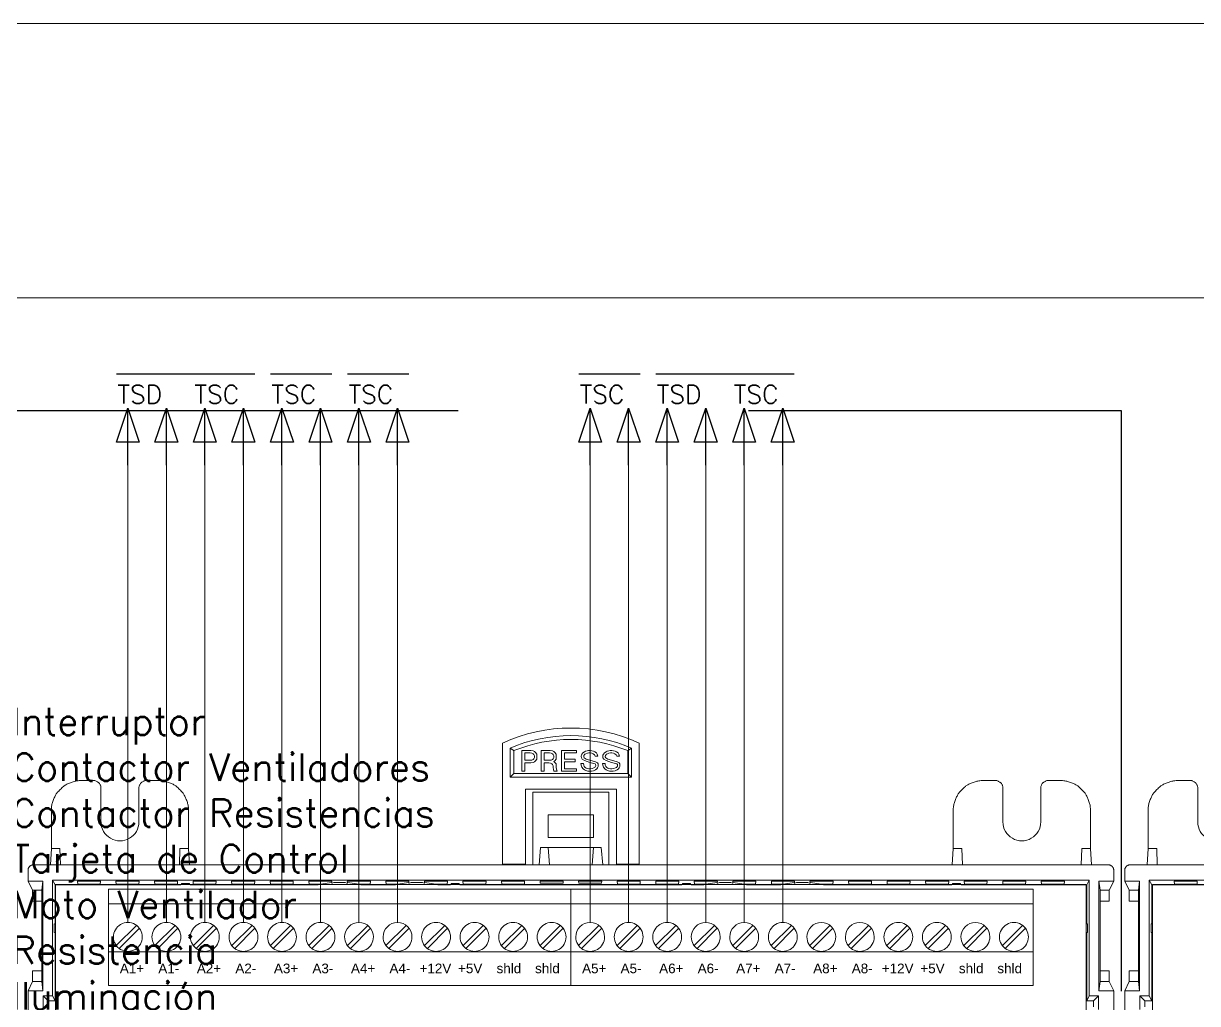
# Model space of a CAD drawing. Header units: inches. Extents: x 75782 to 87231, y -34126 to -18655.
# Drawn here: x 78519.8 to 78776.4, y -29300.8 to -29086.5 of the extents above; entities that cross this region are included whole.
import ezdxf
from ezdxf.enums import TextEntityAlignment as Align

# ---------------------------------------------------------------- set-up
doc = ezdxf.new("R2010")
doc.units = ezdxf.units.IN
doc.header["$MEASUREMENT"] = 0
doc.linetypes.add('DASHED', pattern=[19.05, 12.7, -6.35])
for name, color, linetype, lineweight in [('A-Cable Belden', 9, 'Continuous', 18), ('A-Cables 220V', 6, 'Continuous', 18), ('COMPONENTES', 251, 'Continuous', 18)]:
    doc.layers.add(name, color=color, linetype=linetype, lineweight=lineweight)
doc.layers.add('TEXTOS', color=7, linetype='Continuous')
doc.styles.add('ARIAL', font='arial.ttf')
doc.styles.get("Standard").update_dxf_attribs({"font": 'ROMANS.SHX'})

# ---------------------------------------------------------------- blocks, each defined once
blk = doc.blocks.new('AK2-XM')
at = {"layer": 'COMPONENTES'}
for p, q in [((31883.37, 23406.27), (31883.37, 23432.72)), ((31885.03, 23431.65), (31885.03, 23425.26)), ((31911.58, 23425.26), (31911.58, 23431.65)), ((31913.24, 23406.27), (31913.24, 23432.72)), ((31885.86, 23426.09), (31885.86, 23431.1)), ((31887.58, 23426.58), (31887.58, 23431.15)), ((31887.58, 23431.15), (31889.58, 23431.15)), ((31888.21, 23430.58), (31889.41, 23430.58)), ((31888.21, 23428.98), (31888.21, 23430.58)), ((31889.41, 23428.98), (31888.21, 23428.98)), ((31889.41, 23430.58), (31889.75, 23430.52)), ((31889.75, 23429.04), (31889.41, 23428.98)), ((31889.58, 23431.15), (31890.03, 23431.09)), ((31889.75, 23430.52), (31890.03, 23430.4)), ((31890.03, 23429.15), (31889.75, 23429.04)), ((31890.03, 23431.09), (31890.38, 23430.92)), ((31890.03, 23430.4), (31890.21, 23430.23)), ((31890.21, 23429.32), (31890.03, 23429.15)), ((31890.21, 23430.23), (31890.32, 23429.95)), ((31890.32, 23429.61), (31890.21, 23429.32)), ((31890.32, 23429.61), (31890.32, 23429.95)), ((31890.38, 23430.92), (31890.6, 23430.69)), ((31890.6, 23428.86), (31890.38, 23428.64)), ((31890.6, 23430.69), (31890.83, 23430.35)), ((31890.83, 23429.21), (31890.6, 23428.86)), ((31890.83, 23430.35), (31890.89, 23429.95)), ((31890.89, 23429.61), (31890.83, 23429.21)), ((31890.89, 23429.95), (31890.89, 23429.61)), ((31891.8, 23426.58), (31891.8, 23431.15)), ((31891.8, 23431.15), (31893.8, 23431.15)), ((31892.43, 23430.58), (31892.43, 23428.98)), ((31893.63, 23430.58), (31892.43, 23430.58)), ((31893.63, 23428.98), (31892.43, 23428.98)), ((31893.63, 23430.58), (31893.97, 23430.52)), ((31893.63, 23428.98), (31893.97, 23429.04)), ((31893.8, 23431.15), (31894.25, 23431.09)), ((31894.25, 23430.4), (31893.97, 23430.52)), ((31894.25, 23429.15), (31893.97, 23429.04)), ((31894.25, 23431.09), (31894.6, 23430.92)), ((31894.25, 23430.4), (31894.43, 23430.23)), ((31894.25, 23429.15), (31894.43, 23429.32)), ((31894.43, 23430.23), (31894.54, 23429.95)), ((31894.54, 23429.61), (31894.43, 23429.32)), ((31894.54, 23429.95), (31894.54, 23429.61)), ((31894.83, 23428.86), (31894.54, 23428.69)), ((31894.6, 23430.92), (31894.83, 23430.69)), ((31894.83, 23430.69), (31895.05, 23430.35)), ((31895.05, 23429.21), (31894.83, 23428.86)), ((31895.05, 23430.35), (31895.11, 23429.95)), ((31895.11, 23429.61), (31895.05, 23429.21)), ((31895.11, 23429.95), (31895.11, 23429.61)), ((31896.25, 23426.58), (31896.25, 23431.15)), ((31896.25, 23431.15), (31899.5, 23431.15)), ((31899.5, 23430.58), (31896.88, 23430.58)), ((31896.88, 23430.58), (31896.88, 23429.21)), ((31896.88, 23429.21), (31899.27, 23429.21)), ((31899.27, 23429.21), (31899.27, 23428.64)), ((31899.5, 23431.15), (31899.5, 23430.58)), ((31900.53, 23429.95), (31900.59, 23430.12)), ((31900.53, 23429.83), (31900.53, 23429.95)), ((31900.59, 23429.55), (31900.53, 23429.83)), ((31900.59, 23430.12), (31900.7, 23430.29)), ((31900.76, 23429.26), (31900.59, 23429.55)), ((31900.7, 23430.29), (31900.93, 23430.58)), ((31901.27, 23428.92), (31900.76, 23429.26)), ((31900.93, 23430.58), (31901.27, 23430.86)), ((31901.16, 23430.06), (31901.1, 23429.83)), ((31901.1, 23429.83), (31901.1, 23429.72)), ((31901.1, 23429.72), (31901.21, 23429.49)), ((31901.38, 23430.29), (31901.16, 23430.06)), ((31901.21, 23429.49), (31901.61, 23429.26)), ((31901.27, 23430.86), (31901.5, 23430.97)), ((31901.84, 23428.69), (31901.27, 23428.92)), ((31901.56, 23430.4), (31901.38, 23430.29)), ((31901.5, 23430.97), (31901.84, 23431.09)), ((31901.9, 23430.52), (31901.56, 23430.4)), ((31901.61, 23429.26), (31902.98, 23428.86)), ((31901.84, 23431.09), (31902.18, 23431.15)), ((31902.24, 23430.58), (31901.9, 23430.52)), ((31902.18, 23431.15), (31902.52, 23431.15)), ((31902.52, 23430.58), (31902.24, 23430.58)), ((31902.52, 23431.15), (31902.87, 23431.09)), ((31902.87, 23430.52), (31902.52, 23430.58)), ((31902.87, 23431.09), (31903.27, 23430.97)), ((31903.21, 23430.4), (31902.87, 23430.52)), ((31902.98, 23428.86), (31903.67, 23428.64)), ((31903.49, 23430.18), (31903.21, 23430.4)), ((31903.27, 23430.97), (31903.55, 23430.86)), ((31903.61, 23429.89), (31903.49, 23430.18)), ((31903.55, 23430.86), (31903.89, 23430.58)), ((31904.18, 23429.89), (31903.61, 23429.89)), ((31903.89, 23430.58), (31904.06, 23430.29)), ((31904.06, 23430.29), (31904.18, 23429.89)), ((31905.26, 23429.95), (31905.32, 23430.12)), ((31905.26, 23429.83), (31905.26, 23429.95)), ((31905.32, 23429.55), (31905.26, 23429.83)), ((31905.32, 23430.12), (31905.43, 23430.29)), ((31905.49, 23429.26), (31905.32, 23429.55)), ((31905.43, 23430.29), (31905.66, 23430.58)), ((31906, 23428.92), (31905.49, 23429.26)), ((31905.66, 23430.58), (31906, 23430.86)), ((31905.89, 23430.06), (31905.83, 23429.83)), ((31905.83, 23429.83), (31905.83, 23429.72)), ((31905.83, 23429.72), (31905.95, 23429.49)), ((31906.12, 23430.29), (31905.89, 23430.06)), ((31905.95, 23429.49), (31906.35, 23429.26)), ((31906, 23430.86), (31906.23, 23430.97)), ((31906.57, 23428.69), (31906, 23428.92)), ((31906.29, 23430.4), (31906.12, 23430.29)), ((31906.23, 23430.97), (31906.57, 23431.09)), ((31906.63, 23430.52), (31906.29, 23430.4)), ((31906.35, 23429.26), (31907.71, 23428.86)), ((31906.57, 23431.09), (31906.92, 23431.15)), ((31906.97, 23430.58), (31906.63, 23430.52)), ((31906.92, 23431.15), (31907.26, 23431.15)), ((31907.26, 23430.58), (31906.97, 23430.58)), ((31907.26, 23431.15), (31907.6, 23431.09)), ((31907.6, 23430.52), (31907.26, 23430.58)), ((31907.6, 23431.09), (31908, 23430.97)), ((31907.94, 23430.4), (31907.6, 23430.52)), ((31907.71, 23428.86), (31908.4, 23428.64)), ((31908.23, 23430.18), (31907.94, 23430.4)), ((31908, 23430.97), (31908.28, 23430.86)), ((31908.34, 23429.89), (31908.23, 23430.18)), ((31908.28, 23430.86), (31908.63, 23430.58)), ((31908.91, 23429.89), (31908.34, 23429.89)), ((31908.63, 23430.58), (31908.8, 23430.29)), ((31908.8, 23430.29), (31908.91, 23429.89)), ((31910.75, 23431.1), (31910.75, 23426.09)), ((31888.21, 23426.58), (31887.58, 23426.58)), ((31888.21, 23428.41), (31888.21, 23426.58)), ((31889.58, 23428.41), (31888.21, 23428.41)), ((31890.03, 23428.47), (31889.58, 23428.41)), ((31890.38, 23428.64), (31890.03, 23428.47)), ((31892.43, 23426.58), (31891.8, 23426.58)), ((31892.43, 23428.41), (31892.43, 23426.58)), ((31893.51, 23428.41), (31892.43, 23428.41)), ((31893.86, 23428.35), (31893.51, 23428.41)), ((31894.14, 23428.24), (31893.86, 23428.35)), ((31894.31, 23428.07), (31894.14, 23428.24)), ((31894.43, 23427.78), (31894.31, 23428.07)), ((31894.43, 23427.44), (31894.43, 23427.78)), ((31894.48, 23426.98), (31894.43, 23427.44)), ((31894.6, 23426.58), (31894.48, 23426.98)), ((31894.54, 23428.69), (31894.83, 23428.52)), ((31895.34, 23426.58), (31894.6, 23426.58)), ((31895.05, 23428.18), (31894.83, 23428.52)), ((31895.05, 23428.18), (31895.11, 23427.78)), ((31895.11, 23427.78), (31895.11, 23427.44)), ((31895.11, 23427.44), (31895.17, 23427.04)), ((31895.17, 23427.04), (31895.34, 23426.58)), ((31899.56, 23426.58), (31896.25, 23426.58)), ((31896.88, 23428.64), (31896.88, 23427.15)), ((31899.27, 23428.64), (31896.88, 23428.64)), ((31896.88, 23427.15), (31899.56, 23427.15)), ((31899.56, 23427.15), (31899.56, 23426.58)), ((31900.47, 23428.29), (31901.04, 23428.29)), ((31900.53, 23427.89), (31900.47, 23428.29)), ((31900.7, 23427.5), (31900.53, 23427.89)), ((31900.98, 23427.1), (31900.7, 23427.5)), ((31901.27, 23426.87), (31900.98, 23427.1)), ((31901.04, 23428.29), (31901.1, 23427.89)), ((31901.1, 23427.89), (31901.21, 23427.61)), ((31901.21, 23427.61), (31901.44, 23427.38)), ((31901.56, 23426.75), (31901.27, 23426.87)), ((31901.44, 23427.38), (31901.67, 23427.27)), ((31902.01, 23426.64), (31901.56, 23426.75)), ((31901.67, 23427.27), (31901.9, 23427.21)), ((31902.47, 23428.52), (31901.84, 23428.69)), ((31901.9, 23427.21), (31902.24, 23427.15)), ((31902.3, 23426.58), (31902.01, 23426.64)), ((31902.24, 23427.15), (31902.52, 23427.15)), ((31902.81, 23426.58), (31902.3, 23426.58)), ((31903.32, 23428.29), (31902.47, 23428.52)), ((31902.52, 23427.15), (31902.98, 23427.21)), ((31903.27, 23426.7), (31902.81, 23426.58)), ((31902.98, 23427.21), (31903.32, 23427.32)), ((31903.67, 23426.87), (31903.27, 23426.7)), ((31903.61, 23428.18), (31903.32, 23428.29)), ((31903.32, 23427.32), (31903.55, 23427.44)), ((31903.55, 23427.44), (31903.72, 23427.67)), ((31903.72, 23428.07), (31903.61, 23428.18)), ((31903.67, 23428.64), (31903.95, 23428.52)), ((31903.95, 23427.1), (31903.67, 23426.87)), ((31903.78, 23427.84), (31903.72, 23428.07)), ((31903.72, 23427.67), (31903.78, 23427.84)), ((31903.95, 23428.52), (31904.12, 23428.41)), ((31904.12, 23427.32), (31903.95, 23427.1)), ((31904.12, 23428.41), (31904.24, 23428.24)), ((31904.24, 23427.61), (31904.12, 23427.32)), ((31904.24, 23428.24), (31904.29, 23427.95)), ((31904.29, 23427.95), (31904.24, 23427.61)), ((31905.26, 23427.89), (31905.21, 23428.29)), ((31905.21, 23428.29), (31905.78, 23428.29)), ((31905.43, 23427.5), (31905.26, 23427.89)), ((31905.72, 23427.1), (31905.43, 23427.5)), ((31906, 23426.87), (31905.72, 23427.1)), ((31905.78, 23428.29), (31905.83, 23427.89)), ((31905.83, 23427.89), (31905.95, 23427.61)), ((31905.95, 23427.61), (31906.17, 23427.38)), ((31906.29, 23426.75), (31906, 23426.87)), ((31906.17, 23427.38), (31906.4, 23427.27)), ((31906.75, 23426.64), (31906.29, 23426.75)), ((31906.4, 23427.27), (31906.63, 23427.21)), ((31907.2, 23428.52), (31906.57, 23428.69)), ((31906.63, 23427.21), (31906.97, 23427.15)), ((31907.03, 23426.58), (31906.75, 23426.64)), ((31906.97, 23427.15), (31907.26, 23427.15)), ((31907.54, 23426.58), (31907.03, 23426.58)), ((31908.06, 23428.29), (31907.2, 23428.52)), ((31907.26, 23427.15), (31907.71, 23427.21)), ((31908, 23426.7), (31907.54, 23426.58)), ((31907.71, 23427.21), (31908.06, 23427.32)), ((31908.4, 23426.87), (31908, 23426.7)), ((31908.34, 23428.18), (31908.06, 23428.29)), ((31908.06, 23427.32), (31908.28, 23427.44)), ((31908.28, 23427.44), (31908.46, 23427.67)), ((31908.46, 23428.07), (31908.34, 23428.18)), ((31908.4, 23428.64), (31908.68, 23428.52)), ((31908.68, 23427.1), (31908.4, 23426.87)), ((31908.51, 23427.84), (31908.46, 23428.07)), ((31908.46, 23427.67), (31908.51, 23427.84)), ((31908.68, 23428.52), (31908.86, 23428.41)), ((31908.86, 23427.32), (31908.68, 23427.1)), ((31908.86, 23428.41), (31908.97, 23428.24)), ((31908.97, 23427.61), (31908.86, 23427.32)), ((31908.97, 23428.24), (31909.03, 23427.95)), ((31909.03, 23427.95), (31908.97, 23427.61)), ((31793.91, 23424.56), (31791.35, 23424.56)), ((31808.09, 23424.56), (31805.52, 23424.56)), ((31885.03, 23425.26), (31885.86, 23426.09)), ((31885.03, 23425.26), (31911.58, 23425.26)), ((31910.75, 23426.09), (31885.86, 23426.09)), ((31911.58, 23425.26), (31910.75, 23426.09)), ((31988.52, 23424.56), (31991.08, 23424.56)), ((32002.7, 23424.56), (32005.26, 23424.56)), ((31795.57, 23415.51), (31795.57, 23422.9)), ((31803.87, 23422.9), (31803.87, 23415.51)), ((31888.35, 23406.27), (31888.35, 23422.67)), ((31888.35, 23422.67), (31908.26, 23422.67)), ((31890.01, 23422.03), (31890.01, 23406.11)), ((31906.6, 23422.03), (31890.01, 23422.03)), ((31906.6, 23422.03), (31906.6, 23406.11)), ((31908.26, 23406.27), (31908.26, 23422.67)), ((31992.74, 23422.9), (31992.74, 23415.51)), ((32001.04, 23415.51), (32001.04, 23422.9)), ((31784.72, 23417.93), (31784.72, 23409.72)), ((31814.72, 23409.72), (31814.72, 23417.93)), ((31903.28, 23417.06), (31893.33, 23417.06)), ((31893.33, 23417.06), (31893.33, 23412.08)), ((31903.28, 23412.08), (31903.28, 23417.06)), ((31981.89, 23409.72), (31981.89, 23417.93)), ((32011.89, 23417.93), (32011.89, 23409.72)), ((31893.33, 23412.08), (31903.28, 23412.08)), ((31784.72, 23409.72), (31784.5, 23406.11)), ((31786.6, 23409.72), (31784.72, 23409.72)), ((31786.72, 23406.11), (31786.6, 23409.72)), ((31812.84, 23409.72), (31812.71, 23406.11)), ((31812.84, 23409.72), (31814.72, 23409.72)), ((31814.72, 23409.72), (31814.94, 23406.11)), ((31891.67, 23409.91), (31891.34, 23406.11)), ((31891.67, 23409.91), (31893.33, 23409.91)), ((31903.28, 23409.91), (31893.33, 23409.91)), ((31893.33, 23409.91), (31893.66, 23406.11)), ((31903.28, 23409.91), (31902.95, 23406.11)), ((31904.94, 23409.91), (31903.28, 23409.91)), ((31904.94, 23409.91), (31905.27, 23406.11)), ((31981.89, 23409.72), (31981.67, 23406.11)), ((31981.89, 23409.72), (31983.77, 23409.72)), ((31983.77, 23409.72), (31983.89, 23406.11)), ((32009.89, 23406.11), (32010.01, 23409.72)), ((32011.89, 23409.72), (32010.01, 23409.72)), ((32011.89, 23409.72), (32012.11, 23406.11)), ((31780.79, 23406.11), (32015.82, 23406.11)), ((31888.35, 23406.27), (31883.37, 23406.27)), ((31913.24, 23406.27), (31908.26, 23406.27)), ((31779.63, 23402.55), (31779.63, 23404.95)), ((32016.98, 23402.55), (32016.98, 23404.95)), ((31782.86, 23402.55), (31779.63, 23402.55)), ((31779.63, 23402.55), (31780.62, 23400.55)), ((31782.62, 23400.55), (31782.86, 23402.55)), ((31782.86, 23378.6), (31782.86, 23402.55)), ((32011.63, 23402.79), (31784.98, 23402.79)), ((31784.98, 23402.79), (31784.98, 23377.47)), ((31784.98, 23402.79), (31785.52, 23401.72)), ((31813, 23401.72), (31785.52, 23401.72)), ((31785.52, 23401.72), (31785.52, 23393.3)), ((31785.66, 23401.84), (32010.95, 23401.84)), ((31785.66, 23374.17), (31785.66, 23401.84)), ((31795.48, 23402.57), (31790.42, 23402.57)), ((31790.42, 23402.57), (31790.48, 23401.9)), ((31790.48, 23401.9), (31795.42, 23401.9)), ((31795.42, 23401.9), (31795.48, 23402.57)), ((31898.3, 23400.78), (31797.24, 23400.78)), ((31797.24, 23400.78), (31797.24, 23379.73)), ((31803.91, 23402.57), (31798.85, 23402.57)), ((31798.91, 23401.9), (31798.85, 23402.57)), ((31798.91, 23401.9), (31803.85, 23401.9)), ((31803.85, 23401.9), (31803.91, 23402.57)), ((31812.33, 23402.57), (31807.28, 23402.57)), ((31807.28, 23402.57), (31807.33, 23401.9)), ((31807.33, 23401.9), (31812.28, 23401.9)), ((31812.28, 23401.9), (31812.33, 23402.57)), ((31813.14, 23402.01), (31813, 23401.72)), ((31814.9, 23402.01), (31813.14, 23402.01)), ((31814.9, 23402.01), (31815.04, 23401.72)), ((31843.08, 23401.72), (31815.04, 23401.72)), ((31820.76, 23402.57), (31815.7, 23402.57)), ((31815.7, 23402.57), (31815.76, 23401.9)), ((31815.76, 23401.9), (31820.71, 23401.9)), ((31820.71, 23401.9), (31820.76, 23402.57)), ((31829.19, 23402.57), (31824.13, 23402.57)), ((31824.13, 23402.57), (31824.19, 23401.9)), ((31824.19, 23401.9), (31829.13, 23401.9)), ((31829.13, 23401.9), (31829.19, 23402.57)), ((31837.62, 23402.57), (31832.56, 23402.57)), ((31832.56, 23402.57), (31832.62, 23401.9)), ((31832.62, 23401.9), (31837.56, 23401.9)), ((31837.56, 23401.9), (31837.62, 23402.57)), ((31840.99, 23402.57), (31841.05, 23401.9)), ((31846.05, 23402.57), (31840.99, 23402.57)), ((31841.05, 23401.9), (31843.54, 23401.9)), ((31843.54, 23401.9), (31843.08, 23401.72)), ((31846.02, 23402.23), (31843.54, 23401.9)), ((31846.01, 23402.12), (31846.02, 23402.23)), ((31846.01, 23402.12), (31846.12, 23402.12)), ((31846.02, 23402.23), (31846.05, 23402.57)), ((31846.5, 23402.27), (31846.12, 23402.12)), ((31846.5, 23402.27), (31848.97, 23402.27)), ((31848.97, 23402.27), (31849.34, 23402.12)), ((31849.46, 23402.12), (31849.34, 23402.12)), ((31849.42, 23402.57), (31854.48, 23402.57)), ((31849.45, 23402.23), (31849.42, 23402.57)), ((31849.45, 23402.23), (31851.93, 23401.9)), ((31849.46, 23402.12), (31849.45, 23402.23)), ((31854.42, 23401.9), (31851.93, 23401.9)), ((31851.93, 23401.9), (31852.38, 23401.72)), ((31859.94, 23401.72), (31852.38, 23401.72)), ((31854.48, 23402.57), (31854.42, 23401.9)), ((31862.91, 23402.57), (31857.85, 23402.57)), ((31857.85, 23402.57), (31857.91, 23401.9)), ((31857.91, 23401.9), (31860.39, 23401.9)), ((31860.39, 23401.9), (31859.94, 23401.72)), ((31862.88, 23402.23), (31860.39, 23401.9)), ((31862.87, 23402.12), (31862.88, 23402.23)), ((31862.87, 23402.12), (31862.98, 23402.12)), ((31862.88, 23402.23), (31862.91, 23402.57)), ((31863.35, 23402.27), (31862.98, 23402.12)), ((31865.83, 23402.27), (31863.35, 23402.27)), ((31865.83, 23402.27), (31866.2, 23402.12)), ((31866.31, 23402.12), (31866.2, 23402.12)), ((31866.28, 23402.57), (31871.33, 23402.57)), ((31866.3, 23402.23), (31866.28, 23402.57)), ((31866.3, 23402.23), (31868.79, 23401.9)), ((31866.31, 23402.12), (31866.3, 23402.23)), ((31871.28, 23401.9), (31868.79, 23401.9)), ((31868.79, 23401.9), (31869.24, 23401.72)), ((31872, 23401.72), (31869.24, 23401.72)), ((31871.33, 23402.57), (31871.28, 23401.9)), ((31872.14, 23402.01), (31872, 23401.72)), ((31873.89, 23402.01), (31872.14, 23402.01)), ((31873.89, 23402.01), (31874.04, 23401.72)), ((31922.57, 23401.72), (31874.04, 23401.72)), ((31879.76, 23402.57), (31874.7, 23402.57)), ((31874.7, 23402.57), (31874.76, 23401.9)), ((31874.76, 23401.9), (31879.7, 23401.9)), ((31879.7, 23401.9), (31879.76, 23402.57)), ((31888.19, 23402.57), (31883.13, 23402.57)), ((31883.13, 23402.57), (31883.19, 23401.9)), ((31883.19, 23401.9), (31888.13, 23401.9)), ((31888.19, 23402.57), (31888.13, 23401.9)), ((31896.62, 23402.57), (31891.56, 23402.57)), ((31891.56, 23402.57), (31891.6, 23402.1)), ((31891.6, 23402.1), (31896.58, 23402.1)), ((31896.58, 23402.1), (31896.62, 23402.57)), ((31999.37, 23400.78), (31898.3, 23400.78)), ((31898.3, 23400.78), (31898.3, 23379.73)), ((31898.3, 23400.78), (31898.3, 23379.73)), ((31899.99, 23402.57), (31905.05, 23402.57)), ((31900.03, 23402.1), (31899.99, 23402.57)), ((31905.01, 23402.1), (31900.03, 23402.1)), ((31905.05, 23402.57), (31905.01, 23402.1)), ((31908.42, 23402.57), (31913.48, 23402.57)), ((31908.48, 23401.9), (31908.42, 23402.57)), ((31913.42, 23401.9), (31908.48, 23401.9)), ((31913.48, 23402.57), (31913.42, 23401.9)), ((31916.9, 23401.9), (31916.85, 23402.57)), ((31916.85, 23402.57), (31921.9, 23402.57)), ((31921.85, 23401.9), (31916.9, 23401.9)), ((31921.9, 23402.57), (31921.85, 23401.9)), ((31922.71, 23402.01), (31922.57, 23401.72)), ((31922.71, 23402.01), (31924.47, 23402.01)), ((31924.47, 23402.01), (31924.61, 23401.72)), ((31927.37, 23401.72), (31924.61, 23401.72)), ((31930.33, 23402.57), (31925.27, 23402.57)), ((31925.27, 23402.57), (31925.33, 23401.9)), ((31925.33, 23401.9), (31927.82, 23401.9)), ((31927.82, 23401.9), (31927.37, 23401.72)), ((31930.3, 23402.23), (31927.82, 23401.9)), ((31930.29, 23402.12), (31930.3, 23402.23)), ((31930.29, 23402.12), (31930.41, 23402.12)), ((31930.3, 23402.23), (31930.33, 23402.57)), ((31930.78, 23402.27), (31930.41, 23402.12)), ((31930.78, 23402.27), (31933.25, 23402.27)), ((31933.25, 23402.27), (31933.63, 23402.12)), ((31933.74, 23402.12), (31933.63, 23402.12)), ((31933.7, 23402.57), (31938.76, 23402.57)), ((31933.73, 23402.23), (31933.7, 23402.57)), ((31933.73, 23402.23), (31936.22, 23401.9)), ((31933.74, 23402.12), (31933.73, 23402.23)), ((31938.7, 23401.9), (31936.22, 23401.9)), ((31936.22, 23401.9), (31936.67, 23401.72)), ((31944.22, 23401.72), (31936.67, 23401.72)), ((31938.76, 23402.57), (31938.7, 23401.9)), ((31947.19, 23402.57), (31942.13, 23402.57)), ((31942.13, 23402.57), (31942.19, 23401.9)), ((31942.19, 23401.9), (31944.68, 23401.9)), ((31944.68, 23401.9), (31944.22, 23401.72)), ((31947.16, 23402.23), (31944.68, 23401.9)), ((31947.15, 23402.12), (31947.16, 23402.23)), ((31947.15, 23402.12), (31947.26, 23402.12)), ((31947.16, 23402.23), (31947.19, 23402.57)), ((31947.64, 23402.27), (31947.26, 23402.12)), ((31950.11, 23402.27), (31947.64, 23402.27)), ((31950.11, 23402.27), (31950.49, 23402.12)), ((31950.6, 23402.12), (31950.49, 23402.12)), ((31950.56, 23402.57), (31955.62, 23402.57)), ((31950.59, 23402.23), (31950.56, 23402.57)), ((31950.59, 23402.23), (31953.07, 23401.9)), ((31950.6, 23402.12), (31950.59, 23402.23)), ((31955.56, 23401.9), (31953.07, 23401.9)), ((31953.07, 23401.9), (31953.52, 23401.72)), ((31981.57, 23401.72), (31953.52, 23401.72)), ((31955.62, 23402.57), (31955.56, 23401.9)), ((31958.99, 23402.57), (31964.05, 23402.57)), ((31959.05, 23401.9), (31958.99, 23402.57)), ((31963.99, 23401.9), (31959.05, 23401.9)), ((31964.05, 23402.57), (31963.99, 23401.9)), ((31967.42, 23402.57), (31972.48, 23402.57)), ((31967.47, 23401.9), (31967.42, 23402.57)), ((31972.42, 23401.9), (31967.47, 23401.9)), ((31972.48, 23402.57), (31972.42, 23401.9)), ((31975.84, 23402.57), (31980.9, 23402.57)), ((31975.9, 23401.9), (31975.84, 23402.57)), ((31980.85, 23401.9), (31975.9, 23401.9)), ((31980.9, 23402.57), (31980.85, 23401.9)), ((31981.71, 23402.01), (31981.57, 23401.72)), ((31981.71, 23402.01), (31983.46, 23402.01)), ((31983.46, 23402.01), (31983.61, 23401.72)), ((32011.09, 23401.72), (31983.61, 23401.72)), ((31984.27, 23402.57), (31989.33, 23402.57)), ((31984.33, 23401.9), (31984.27, 23402.57)), ((31984.33, 23401.9), (31989.27, 23401.9)), ((31989.33, 23402.57), (31989.27, 23401.9)), ((31992.7, 23402.57), (31997.76, 23402.57)), ((31992.76, 23401.9), (31992.7, 23402.57)), ((31997.7, 23401.9), (31992.76, 23401.9)), ((31997.76, 23402.57), (31997.7, 23401.9)), ((31999.37, 23400.78), (31999.37, 23379.73)), ((32001.13, 23402.57), (32006.19, 23402.57)), ((32001.19, 23401.9), (32001.13, 23402.57)), ((32006.13, 23401.9), (32001.19, 23401.9)), ((32006.19, 23402.57), (32006.13, 23401.9)), ((32010.95, 23374.17), (32010.95, 23401.84)), ((32011.63, 23402.79), (32011.09, 23401.72)), ((32011.09, 23401.72), (32011.09, 23393.3)), ((32011.63, 23402.79), (32011.63, 23377.47)), ((32013.74, 23378.6), (32013.74, 23402.55)), ((32013.74, 23402.55), (32016.98, 23402.55)), ((32013.99, 23400.55), (32013.74, 23402.55)), ((32016.98, 23402.55), (32015.98, 23400.55)), ((31782.62, 23400.55), (31780.62, 23400.55)), ((31780.62, 23398.2), (31780.62, 23400.55)), ((31782.62, 23398.2), (31780.62, 23398.2)), ((31782.62, 23398.2), (31782.62, 23400.55)), ((31782.62, 23382.95), (31782.62, 23398.2)), ((32015.98, 23400.55), (32013.99, 23400.55)), ((32013.99, 23400.55), (32013.99, 23398.2)), ((32013.99, 23398.2), (32013.99, 23382.95)), ((32015.98, 23398.2), (32013.99, 23398.2)), ((32015.98, 23400.55), (32015.98, 23398.2)), ((31898.3, 23397.63), (31797.24, 23397.63)), ((31999.37, 23397.63), (31898.3, 23397.63)), ((31999.37, 23397.63), (31999.37, 23383.94)), ((31785.52, 23393.3), (31785.37, 23393.15)), ((31785.37, 23393.15), (31785.37, 23391.4)), ((31803.35, 23392.89), (31798.92, 23388.47)), ((31811.77, 23392.89), (31807.35, 23388.47)), ((31820.19, 23392.89), (31815.77, 23388.47)), ((31828.61, 23392.89), (31824.19, 23388.47)), ((31837.03, 23392.89), (31832.61, 23388.47)), ((31845.46, 23392.89), (31841.03, 23388.47)), ((31853.88, 23392.89), (31849.46, 23388.47)), ((31862.3, 23392.89), (31857.88, 23388.47)), ((31870.72, 23392.89), (31866.3, 23388.47)), ((31879.14, 23392.89), (31874.72, 23388.47)), ((31887.57, 23392.89), (31883.14, 23388.47)), ((31895.99, 23392.89), (31891.57, 23388.47)), ((31904.41, 23392.89), (31899.99, 23388.47)), ((31912.83, 23392.89), (31908.41, 23388.47)), ((31921.25, 23392.89), (31916.83, 23388.47)), ((31929.68, 23392.89), (31925.25, 23388.47)), ((31938.1, 23392.89), (31933.68, 23388.47)), ((31946.52, 23392.89), (31942.1, 23388.47)), ((31954.94, 23392.89), (31950.52, 23388.47)), ((31963.36, 23392.89), (31958.94, 23388.47)), ((31971.79, 23392.89), (31967.36, 23388.47)), ((31980.21, 23392.89), (31975.79, 23388.47)), ((31988.63, 23392.89), (31984.21, 23388.47)), ((31997.05, 23392.89), (31992.63, 23388.47)), ((32011.09, 23393.3), (32011.24, 23393.15)), ((32011.24, 23393.15), (32011.24, 23391.4)), ((31785.37, 23391.4), (31785.52, 23391.26)), ((31785.52, 23391.26), (31785.52, 23376.4)), ((31803.98, 23392.26), (31799.56, 23387.83)), ((31812.4, 23392.26), (31807.98, 23387.83)), ((31820.82, 23392.26), (31816.4, 23387.83)), ((31829.24, 23392.26), (31824.82, 23387.83)), ((31837.67, 23392.26), (31833.24, 23387.83)), ((31846.09, 23392.26), (31841.67, 23387.83)), ((31854.51, 23392.26), (31850.09, 23387.83)), ((31862.93, 23392.26), (31858.51, 23387.83)), ((31871.35, 23392.26), (31866.93, 23387.83)), ((31879.78, 23392.26), (31875.35, 23387.83)), ((31888.2, 23392.26), (31883.78, 23387.83)), ((31896.62, 23392.26), (31892.2, 23387.83)), ((31905.04, 23392.26), (31900.62, 23387.83)), ((31913.46, 23392.26), (31909.04, 23387.83)), ((31921.89, 23392.26), (31917.46, 23387.83)), ((31930.31, 23392.26), (31925.89, 23387.83)), ((31938.73, 23392.26), (31934.31, 23387.83)), ((31947.15, 23392.26), (31942.73, 23387.83)), ((31955.57, 23392.26), (31951.15, 23387.83)), ((31964, 23392.26), (31959.57, 23387.83)), ((31972.42, 23392.26), (31968, 23387.83)), ((31980.84, 23392.26), (31976.42, 23387.83)), ((31989.26, 23392.26), (31984.84, 23387.83)), ((31997.68, 23392.26), (31993.26, 23387.83)), ((32011.09, 23391.26), (32011.24, 23391.4)), ((32011.09, 23391.26), (32011.09, 23376.4)), ((31898.3, 23387.1), (31797.24, 23387.1)), ((31999.37, 23387.1), (31898.3, 23387.1)), ((31782.62, 23382.95), (31780.62, 23382.95)), ((31780.62, 23382.95), (31780.62, 23380.6)), ((31782.62, 23380.6), (31782.62, 23382.95)), ((32015.98, 23382.95), (32013.99, 23382.95)), ((32013.99, 23382.95), (32013.99, 23380.6)), ((32015.98, 23382.95), (32015.98, 23380.6)), ((31780.62, 23380.6), (31779.63, 23378.6)), ((31782.62, 23380.6), (31780.62, 23380.6)), ((31782.86, 23378.6), (31782.62, 23380.6)), ((32013.99, 23380.6), (32013.74, 23378.6)), ((32015.98, 23380.6), (32013.99, 23380.6)), ((32015.98, 23380.6), (32016.98, 23378.6)), ((31782.86, 23378.6), (31779.63, 23378.6)), ((31779.63, 23373.82), (31779.63, 23378.6)), ((31782.95, 23374.5), (31782.95, 23377.47)), ((31782.95, 23377.47), (31784.02, 23376.4)), ((31782.95, 23377.47), (31784.98, 23377.47)), ((31785.52, 23376.4), (31784.98, 23377.47)), ((31898.3, 23379.73), (31797.24, 23379.73)), ((31999.37, 23379.73), (31898.3, 23379.73)), ((32011.63, 23377.47), (32011.09, 23376.4)), ((32011.63, 23377.47), (32013.66, 23377.47)), ((32012.59, 23376.4), (32013.66, 23377.47)), ((32013.66, 23377.47), (32013.66, 23374.5)), ((32013.74, 23378.6), (32016.98, 23378.6)), ((32016.98, 23374.17), (32016.98, 23378.6)), ((31784.02, 23375.1), (31784.02, 23376.4)), ((31785.52, 23376.4), (31784.02, 23376.4)), ((32011.09, 23376.4), (32012.59, 23376.4)), ((32012.59, 23376.4), (32012.59, 23375.1))]:
    blk.add_line(p, q, dxfattribs=at)
for centre, major_axis, start_param, end_param in [((31898.3, 23400.78), (24.93, 24.93), 0.34806, 1.222736), ((31898.3, 23400.78), (23.76, 23.76), 0.379263, 1.191533), ((31898.3, 23400.78), (23.17, 23.17), 0.395876, 1.174921), ((31799.72, 23415.51), (-2.93, 2.93), 0.785398, 3.926991), ((31996.89, 23415.51), (-2.93, 2.93), 0.785398, 3.926991), ((31801.45, 23390.36), (2.23, 2.23), 5.497787, 8.63938), ((31809.87, 23390.36), (2.23, 2.23), 5.497787, 8.63938), ((31818.29, 23390.36), (2.23, 2.23), 5.497787, 8.63938), ((31826.72, 23390.36), (2.23, 2.23), 5.497787, 8.63938), ((31835.14, 23390.36), (2.23, 2.23), 5.497787, 8.63938), ((31843.56, 23390.36), (2.23, 2.23), 5.497787, 8.63938), ((31851.98, 23390.36), (-2.23, 2.23), 3.926991, 7.068583), ((31860.41, 23390.36), (-2.23, 2.23), 3.926991, 7.068583), ((31868.83, 23390.36), (2.23, 2.23), 5.497787, 8.63938), ((31877.25, 23390.36), (2.23, 2.23), 5.497787, 8.63938), ((31885.67, 23390.36), (2.23, 2.23), 5.497787, 8.63938), ((31894.09, 23390.36), (2.23, 2.23), 5.497787, 8.63938), ((31902.52, 23390.36), (-2.23, 2.23), 3.926991, 7.068583), ((31910.94, 23390.36), (2.23, 2.23), 5.497787, 8.63938), ((31919.36, 23390.36), (2.23, 2.23), 5.497787, 8.63938), ((31927.78, 23390.36), (-2.23, 2.23), 3.926991, 7.068583), ((31936.2, 23390.36), (-2.23, 2.23), 3.926991, 7.068583), ((31944.63, 23390.36), (2.23, 2.23), 5.497787, 8.63938), ((31953.05, 23390.36), (-2.23, 2.23), 3.926991, 7.068583), ((31961.47, 23390.36), (-2.23, 2.23), 3.926991, 7.068583), ((31969.89, 23390.36), (2.23, 2.23), 5.497787, 8.63938), ((31978.31, 23390.36), (2.23, 2.23), 5.497787, 8.63938), ((31986.74, 23390.36), (-2.23, 2.23), 3.926991, 7.068583), ((31995.16, 23390.36), (2.23, 2.23), 5.497787, 8.63938), ((31801.45, 23390.36), (2.23, 2.23), 2.356194, 5.497787), ((31809.87, 23390.36), (2.23, 2.23), 2.356194, 5.497787), ((31818.29, 23390.36), (2.23, 2.23), 2.356194, 5.497787), ((31826.72, 23390.36), (2.23, 2.23), 2.356194, 5.497787), ((31835.14, 23390.36), (-2.23, 2.23), 0.785398, 3.926991), ((31843.56, 23390.36), (2.23, 2.23), 2.356194, 5.497787), ((31851.98, 23390.36), (-2.23, 2.23), 0.785398, 3.926991), ((31860.41, 23390.36), (2.23, 2.23), 2.356194, 5.497787), ((31868.83, 23390.36), (2.23, 2.23), 2.356194, 5.497787), ((31877.25, 23390.36), (2.23, 2.23), 2.356194, 5.497787), ((31885.67, 23390.36), (2.23, 2.23), 2.356194, 5.497787), ((31894.09, 23390.36), (2.23, 2.23), 2.356194, 5.497787), ((31902.52, 23390.36), (-2.23, 2.23), 0.785398, 3.926991), ((31910.94, 23390.36), (2.23, 2.23), 2.356194, 5.497787), ((31919.36, 23390.36), (2.23, 2.23), 2.356194, 5.497787), ((31927.78, 23390.36), (2.23, 2.23), 2.356194, 5.497787), ((31936.2, 23390.36), (-2.23, 2.23), 0.785398, 3.926991), ((31944.63, 23390.36), (2.23, 2.23), 2.356194, 5.497787), ((31953.05, 23390.36), (2.23, 2.23), 2.356194, 5.497787), ((31961.47, 23390.36), (2.23, 2.23), 2.356194, 5.497787), ((31969.89, 23390.36), (2.23, 2.23), 2.356194, 5.497787), ((31978.31, 23390.36), (2.23, 2.23), 2.356194, 5.497787), ((31986.74, 23390.36), (-2.23, 2.23), 0.785398, 3.926991), ((31995.16, 23390.36), (2.23, 2.23), 2.356194, 5.497787)]:
    blk.add_ellipse(centre, major_axis=major_axis, ratio=1, start_param=start_param, end_param=end_param, dxfattribs=at)
for points, knots in [([(31885.86, 23431.1), (31885.8, 23431.14), (31885.7, 23431.2), (31885.58, 23431.28), (31885.5, 23431.34), (31885.45, 23431.37), (31885.39, 23431.41), (31885.31, 23431.46), (31885.19, 23431.54), (31885.09, 23431.61), (31885.03, 23431.65)], [0, 0, 0, 0, 0.127606, 0.2220804, 0.2622658, 0.3003768, 0.3385032, 0.3787203, 0.473029, 0.6003095, 0.6003095, 0.6003095, 0.6003095]), ([(31911.58, 23431.65), (31911.52, 23431.61), (31911.42, 23431.54), (31911.29, 23431.46), (31911.22, 23431.41), (31911.16, 23431.37), (31911.11, 23431.34), (31911.03, 23431.28), (31910.91, 23431.2), (31910.81, 23431.14), (31910.75, 23431.1)], [0, 0, 0, 0, 0.1280693, 0.2225237, 0.262201, 0.2998611, 0.337937, 0.3781654, 0.4726956, 0.6003095, 0.6003095, 0.6003095, 0.6003095]), ([(31791.35, 23424.56), (31791, 23424.55), (31790.37, 23424.54), (31789.48, 23424.3), (31788.69, 23424), (31788.06, 23423.72), (31787.63, 23423.47), (31787.2, 23423.14), (31786.66, 23422.61), (31786.14, 23422.07), (31785.8, 23421.65), (31785.55, 23421.21), (31785.28, 23420.59), (31784.97, 23419.8), (31784.73, 23418.9), (31784.72, 23418.28), (31784.72, 23417.93)], [0, 0, 0, 0, 1.171819, 2.089433, 3.092899, 4.011979, 4.376041, 4.764493, 5.830552, 6.896612, 7.285064, 7.649125, 8.568205, 9.571671, 10.489286, 11.661105, 11.661105, 11.661105, 11.661105]), ([(31795.57, 23422.9), (31795.57, 23423.02), (31795.56, 23423.23), (31795.46, 23423.52), (31795.32, 23423.77), (31795.2, 23423.96), (31795.1, 23424.09), (31794.97, 23424.19), (31794.78, 23424.31), (31794.53, 23424.45), (31794.24, 23424.55), (31794.03, 23424.56), (31793.91, 23424.56)], [0, 0, 0, 0, 0.390691, 0.696847, 1.03087, 1.336915, 1.458029, 1.579143, 1.885188, 2.21921, 2.525366, 2.916058, 2.916058, 2.916058, 2.916058]), ([(31805.52, 23424.56), (31805.41, 23424.56), (31805.2, 23424.55), (31804.91, 23424.45), (31804.66, 23424.31), (31804.46, 23424.19), (31804.34, 23424.09), (31804.23, 23423.96), (31804.11, 23423.77), (31803.98, 23423.52), (31803.87, 23423.23), (31803.87, 23423.02), (31803.87, 23422.9)], [0, 0, 0, 0, 0.390691, 0.696847, 1.03087, 1.336915, 1.458029, 1.579143, 1.885188, 2.21921, 2.525366, 2.916058, 2.916058, 2.916058, 2.916058]), ([(31814.72, 23417.93), (31814.71, 23418.28), (31814.7, 23418.9), (31814.46, 23419.8), (31814.16, 23420.59), (31813.88, 23421.21), (31813.63, 23421.65), (31813.3, 23422.07), (31812.77, 23422.61), (31812.23, 23423.14), (31811.81, 23423.47), (31811.37, 23423.72), (31810.75, 23424), (31809.96, 23424.3), (31809.06, 23424.54), (31808.44, 23424.55), (31808.09, 23424.56)], [0, 0, 0, 0, 1.171819, 2.089433, 3.092899, 4.011979, 4.376041, 4.764493, 5.830552, 6.896612, 7.285064, 7.649125, 8.568205, 9.571671, 10.489286, 11.661105, 11.661105, 11.661105, 11.661105]), ([(31981.89, 23417.93), (31981.89, 23418.28), (31981.9, 23418.9), (31982.15, 23419.8), (31982.45, 23420.59), (31982.73, 23421.21), (31982.98, 23421.65), (31983.31, 23422.07), (31983.84, 23422.61), (31984.38, 23423.14), (31984.8, 23423.47), (31985.23, 23423.72), (31985.86, 23424), (31986.65, 23424.3), (31987.55, 23424.54), (31988.17, 23424.55), (31988.52, 23424.56)], [0, 0, 0, 0, 1.171819, 2.089433, 3.092899, 4.011979, 4.376041, 4.764493, 5.830552, 6.896612, 7.285064, 7.649125, 8.568205, 9.571671, 10.489286, 11.661105, 11.661105, 11.661105, 11.661105]), ([(31991.08, 23424.56), (31991.2, 23424.56), (31991.41, 23424.55), (31991.7, 23424.45), (31991.95, 23424.31), (31992.15, 23424.19), (31992.27, 23424.09), (31992.38, 23423.96), (31992.5, 23423.77), (31992.63, 23423.52), (31992.74, 23423.23), (31992.74, 23423.02), (31992.74, 23422.9)], [0, 0, 0, 0, 0.390691, 0.696847, 1.03087, 1.336915, 1.458029, 1.579143, 1.885188, 2.21921, 2.525366, 2.916058, 2.916058, 2.916058, 2.916058]), ([(32001.04, 23422.9), (32001.04, 23423.02), (32001.05, 23423.23), (32001.15, 23423.52), (32001.28, 23423.77), (32001.4, 23423.96), (32001.51, 23424.09), (32001.64, 23424.19), (32001.83, 23424.31), (32002.08, 23424.45), (32002.37, 23424.55), (32002.58, 23424.56), (32002.7, 23424.56)], [0, 0, 0, 0, 0.390691, 0.696847, 1.03087, 1.336915, 1.458029, 1.579143, 1.885188, 2.21921, 2.525366, 2.916058, 2.916058, 2.916058, 2.916058]), ([(32005.26, 23424.56), (32005.61, 23424.55), (32006.24, 23424.54), (32007.13, 23424.3), (32007.92, 23424), (32008.55, 23423.72), (32008.98, 23423.47), (32009.4, 23423.14), (32009.95, 23422.61), (32010.47, 23422.07), (32010.81, 23421.65), (32011.06, 23421.21), (32011.33, 23420.59), (32011.64, 23419.8), (32011.88, 23418.9), (32011.89, 23418.28), (32011.89, 23417.93)], [0, 0, 0, 0, 1.171819, 2.089433, 3.092899, 4.011979, 4.376041, 4.764493, 5.830552, 6.896612, 7.285064, 7.649125, 8.568205, 9.571671, 10.489286, 11.661105, 11.661105, 11.661105, 11.661105]), ([(31780.79, 23406.11), (31780.71, 23406.11), (31780.56, 23406.11), (31780.36, 23406.03), (31780.18, 23405.94), (31780.05, 23405.86), (31779.96, 23405.78), (31779.88, 23405.7), (31779.8, 23405.56), (31779.71, 23405.39), (31779.63, 23405.18), (31779.63, 23405.04), (31779.63, 23404.95)], [0, 0, 0, 0, 0.273484, 0.487793, 0.721609, 0.93584, 1.02062, 1.1054, 1.319632, 1.553447, 1.767756, 2.04124, 2.04124, 2.04124, 2.04124]), ([(32015.82, 23406.11), (32015.9, 23406.11), (32016.05, 23406.11), (32016.25, 23406.03), (32016.43, 23405.94), (32016.56, 23405.86), (32016.65, 23405.78), (32016.72, 23405.7), (32016.81, 23405.56), (32016.9, 23405.39), (32016.98, 23405.18), (32016.98, 23405.04), (32016.98, 23404.95)], [0, 0, 0, 0, 0.273484, 0.487793, 0.721609, 0.93584, 1.02062, 1.1054, 1.319632, 1.553447, 1.767756, 2.04124, 2.04124, 2.04124, 2.04124])]:
    blk.add_open_spline(points, degree=3, knots=knots, dxfattribs=at)
at = {"layer": 'COMPONENTES', "linetype": 'Continuous', "style": 'ARIAL'}
for s, p in [('A1+', (31799.69, 23382.42)), ('A1-', (31808.11, 23382.42)), ('A2+', (31816.53, 23382.42)), ('A2-', (31824.95, 23382.42)), ('A3+', (31833.38, 23382.42)), ('A3-', (31841.8, 23382.42)), ('A4+', (31850.22, 23382.42)), ('A4-', (31858.64, 23382.42)), ('+12V', (31865.21, 23382.42)), ('+5V', (31873.63, 23382.42)), ('shld', (31882.05, 23382.42)), ('shld', (31890.48, 23382.42)), ('A5+', (31900.75, 23382.42)), ('A5-', (31909.17, 23382.42)), ('A6+', (31917.6, 23382.42)), ('A6-', (31926.02, 23382.42)), ('A7+', (31934.44, 23382.42)), ('A7-', (31942.86, 23382.42)), ('A8+', (31951.28, 23382.42)), ('A8-', (31959.71, 23382.42)), ('+12V', (31966.27, 23382.42)), ('+5V', (31974.7, 23382.42)), ('shld', (31983.12, 23382.42)), ('shld', (31991.54, 23382.42))]:
    blk.add_text(s, height=2.106, dxfattribs=at).set_placement(p)
blk = doc.blocks.new('Arrow-up')
for p, q in [((-2.5, 5), (0, 12.5)), ((0, 0), (0, 12.5)), ((0, 12.5), (2.5, 5)), ((2.5, 5), (-2.5, 5))]:
    blk.add_line(p, q)
at = {"flags": 4}
blk.add_attdef('NAME', text='', height=4, dxfattribs=at).set_placement((7.5, 13.5), align=Align.RIGHT)

msp = doc.modelspace()

# ---------------------------------------------------------------- linework, layer by layer
at = {"color": 0, "ltscale": 0.1}
for p, q in [((78540.08, -29163.06), (78570.34, -29163.06)), ((78573.76, -29163.06), (78587.19, -29163.06)), ((78590.61, -29163.06), (78604.03, -29163.06)), ((78641.14, -29163.06), (78654.56, -29163.06)), ((78657.99, -29163.06), (78688.25, -29163.06))]:
    msp.add_line(p, q, dxfattribs=at)
at = {"linetype": 'DASHED', "ltscale": 10}
msp.add_lwpolyline([(78106.79, -29171.1), (78759.7, -29171.1), (78759.7, -29601.35), (78106.79, -29601.35)], close=True, dxfattribs=at)
at = {"layer": 'A-Cable Belden'}
for p, q in [((78542.58, -29283.06), (78542.58, -29183.06)), ((78551, -29283.06), (78551, -29183.06)), ((78559.42, -29283.06), (78559.42, -29183.06)), ((78567.84, -29283.06), (78567.84, -29183.06)), ((78576.26, -29283.06), (78576.26, -29183.06)), ((78584.69, -29283.06), (78584.69, -29183.06)), ((78593.11, -29283.06), (78593.11, -29183.06)), ((78601.53, -29283.06), (78601.53, -29183.06)), ((78643.64, -29283.06), (78643.64, -29183.06)), ((78652.06, -29283.06), (78652.06, -29183.06)), ((78660.49, -29283.06), (78660.49, -29183.06)), ((78668.91, -29283.06), (78668.91, -29183.06)), ((78677.33, -29283.06), (78677.33, -29183.06)), ((78685.75, -29283.06), (78685.75, -29183.06))]:
    msp.add_line(p, q, dxfattribs=at)
at = {"layer": 'A-Cables 220V'}
for p, q in [((78038.27, -29086.47), (79100.41, -29086.5)), ((78038.22, -29146.49), (79130.41, -29146.49))]:
    msp.add_line(p, q, dxfattribs=at)

# ---------------------------------------------------------------- block references
ref = msp.add_blockref('Arrow-up', (78542.58, -29183.06))
ref.add_attrib('NAME', 'TSD', dxfattribs={"height": 4}).set_placement((78550.08, -29169.56), align=Align.RIGHT)
ref = msp.add_blockref('Arrow-up', (78559.42, -29183.06))
ref.add_attrib('NAME', 'TSC', dxfattribs={"height": 4}).set_placement((78566.92, -29169.56), align=Align.RIGHT)
ref = msp.add_blockref('Arrow-up', (78576.26, -29183.06))
ref.add_attrib('NAME', 'TSC', dxfattribs={"height": 4}).set_placement((78583.76, -29169.56), align=Align.RIGHT)
ref = msp.add_blockref('Arrow-up', (78593.11, -29183.06))
ref.add_attrib('NAME', 'TSC', dxfattribs={"height": 4}).set_placement((78600.61, -29169.56), align=Align.RIGHT)
ref = msp.add_blockref('Arrow-up', (78643.64, -29183.06))
ref.add_attrib('NAME', 'TSC', dxfattribs={"height": 4}).set_placement((78651.14, -29169.56), align=Align.RIGHT)
ref = msp.add_blockref('Arrow-up', (78660.49, -29183.06))
ref.add_attrib('NAME', 'TSD', dxfattribs={"height": 4}).set_placement((78667.99, -29169.56), align=Align.RIGHT)
ref = msp.add_blockref('Arrow-up', (78677.33, -29183.06))
ref.add_attrib('NAME', 'TSC', dxfattribs={"height": 4}).set_placement((78684.83, -29169.56), align=Align.RIGHT)
for p in [(78551, -29183.06), (78567.84, -29183.06), (78584.69, -29183.06), (78601.53, -29183.06), (78652.06, -29183.06), (78668.91, -29183.06), (78685.75, -29183.06)]:
    msp.add_blockref('Arrow-up', p)
at = {"layer": 'COMPONENTES'}
for p in [(46741.13, -52676.58), (46980.9, -52676.58)]:
    msp.add_blockref('AK2-XM', p, dxfattribs=at)

# ---------------------------------------------------------------- texts
at = {"layer": 'TEXTOS', "insert": (78482.3, -29236.11), "char_height": 6, "attachment_point": 1}
msp.add_mtext_dynamic_manual_height_columns('CB^I- Interruptor\\PCV^I- Contactor Ventiladores\\PCR^I- Contactor Resistencias\\PTJ^I- Tarjeta de Control\\PMV^I- Moto Ventilador\\PR^I- Resistencia\\PIL^I- Iluminación\\PSV^I- Valvula Solenoide\\PTSC^I- Sensor de temp de control\\PTSD^I- Sensor de temp de fin de descongelación', width=252.1411, gutter_width=1250, heights=[0], dxfattribs=at)

doc.saveas('drawing.dxf')
